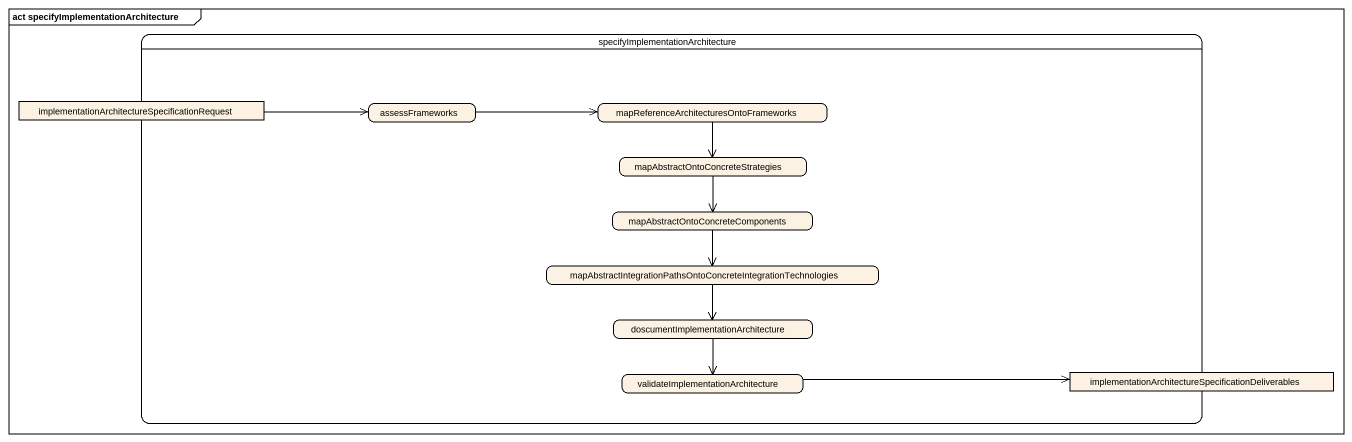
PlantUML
@startuml
mainframe act specifyImplementationArchitecture
hide empty description
state "specifyImplementationArchitecture" as specifyImplementationArchite {
  state "implementationArchitectureSpecificationRequest" as implementationArchitectureSp <<object>>
  state assessFrameworks
  state "mapReferenceArchitecturesOntoFrameworks" as mapReferenceArchitecturesOnt
  state "mapAbstractOntoConcreteStrategies" as mapAbstractOntoConcreteStrat
  state "mapAbstractOntoConcreteComponents" as mapAbstractOntoConcreteCompo
  state "mapAbstractIntegrationPathsOntoConcreteIntegrationTechnologies" as mapAbstractIntegrationPathsO
  state "doscumentImplementationArchitecture" as doscumentImplementationArchi
  state "validateImplementationArchitecture" as validateImplementationArchit
  state "implementationArchitectureSpecificationDeliverables" as implementationArchitectureSp_2 <<object>>
}
implementationArchitectureSp -right-> assessFrameworks
assessFrameworks -right-> mapReferenceArchitecturesOnt
mapReferenceArchitecturesOnt --> mapAbstractOntoConcreteStrat
mapAbstractOntoConcreteStrat --> mapAbstractOntoConcreteCompo
mapAbstractOntoConcreteCompo --> mapAbstractIntegrationPathsO
mapAbstractIntegrationPathsO --> doscumentImplementationArchi
doscumentImplementationArchi --> validateImplementationArchit
validateImplementationArchit -right-> implementationArchitectureSp_2
@enduml
